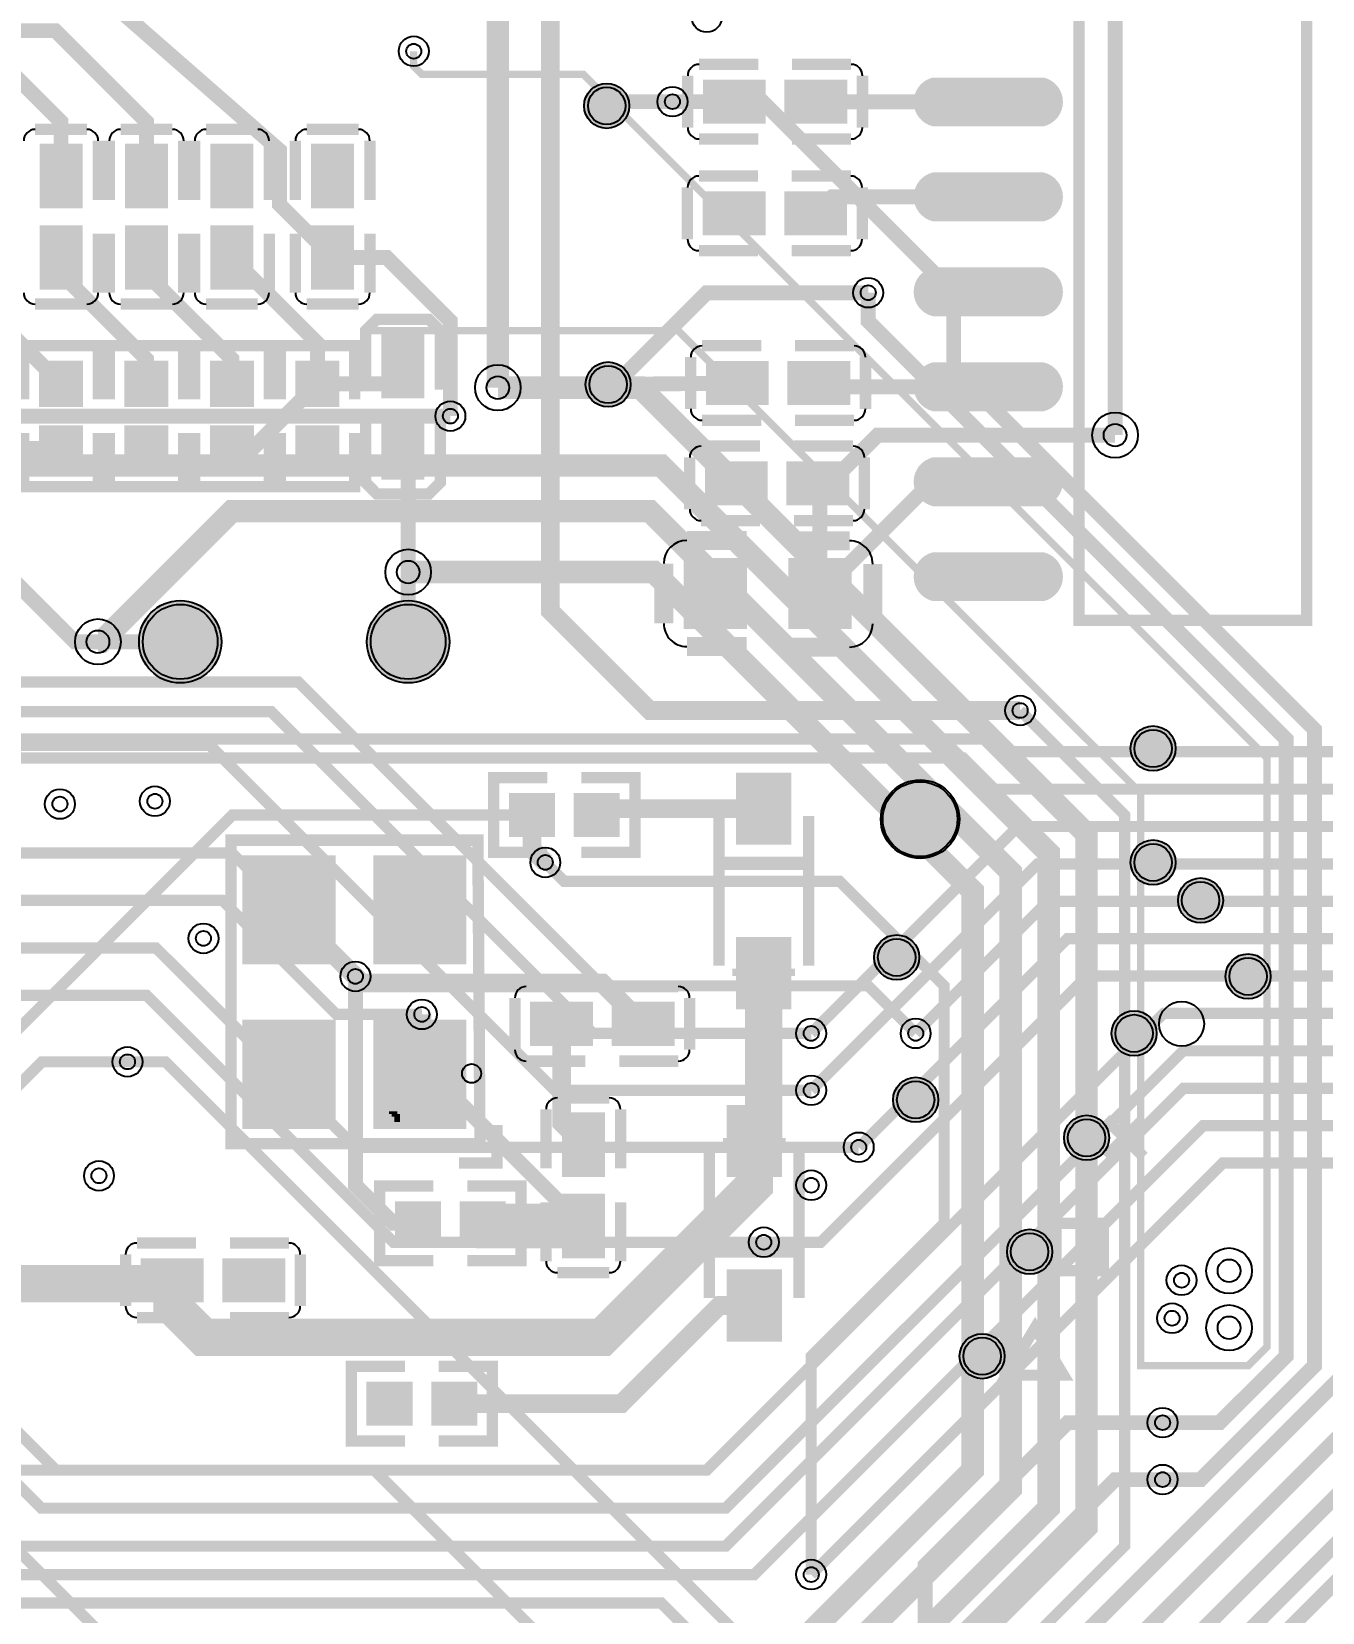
# Model space of a CAD drawing. Header units: millimetres. Extents: x 35 to 109.8, y -21 to 52.
# Drawn here: x 83.68 to 100.94, y -5.71 to 15.43 of the extents above; entities that cross this region are included whole.
import ezdxf

# ---------------------------------------------------------------- set-up
doc = ezdxf.new("R2010")
doc.units = ezdxf.units.MM
for name, color, linetype, true_color in [('BottomLayer', 7, 'Continuous', 0x0000ff), ('Document', 7, 'Continuous', 0xffffff), ('Hole', 7, 'Continuous', 0x222222), ('Multi-Layer', 7, 'Continuous', 0xc0c0c0), ('TopLayer', 7, 'Continuous', 0xff0000), ('TopPasteMaskLayer', 7, 'Continuous', 0x808080), ('TopSilkLayer', 7, 'Continuous', 0xffcc00), ('TopSolderMaskLayer', 7, 'Continuous', 0x800080)]:
    doc.layers.add(name, color=color, linetype=linetype, true_color=true_color)

msp = doc.modelspace()

# ---------------------------------------------------------------- hatches: boundary and pattern name
at = {"layer": 'Document'}
for points in [[(93.532, 5.297), (93.532, 4.617), (93.432, 4.617), (93.432, 5.457), (93.532, 5.457)], [(93.532, 3.097), (93.532, 2.417), (93.432, 2.417), (93.432, 3.257), (93.532, 3.257)], [(93.212, 2.897), (93.892, 2.897), (93.892, 2.797), (93.052, 2.797), (93.052, 2.897)], [(88.426, 1.098), (88.426, 1.134), (89.002, 1.134), (89.002, 1.098)], [(88.426, 1.062), (88.426, 1.098), (89.002, 1.098), (89.002, 1.062)], [(88.426, 1.026), (88.426, 1.062), (89.002, 1.062), (89.002, 1.026)], [(88.462, 0.99), (88.462, 1.026), (89.002, 1.026), (89.002, 0.99)], [(88.462, 0.954), (88.462, 0.99), (88.57, 0.99), (88.57, 0.954)], [(88.498, 0.918), (88.498, 0.954), (88.606, 0.954), (88.606, 0.918)], [(88.534, 0.882), (88.534, 0.918), (88.606, 0.918), (88.606, 0.882)], [(88.534, 0.846), (88.534, 0.882), (88.606, 0.882), (88.606, 0.846)], [(93.285, 0.332), (93.285, 1.012), (93.385, 1.012), (93.385, 0.172), (93.285, 0.172)], [(93.605, 0.532), (92.925, 0.532), (92.925, 0.632), (93.765, 0.632), (93.765, 0.532)], [(93.285, -1.868), (93.285, -1.188), (93.385, -1.188), (93.385, -2.028), (93.285, -2.028)]]:
    msp.add_hatch(color=256, dxfattribs=at).paths.add_polyline_path(points)
at = {"layer": 'TopLayer'}
for points in [[(91.122, 14.437, 1), (91.622, 14.437, 1)], [(93.475, 14.763), (93.475, 14.223), (92.685, 14.223), (92.685, 14.763)], [(93.775, 14.763), (93.775, 14.223), (94.565, 14.223), (94.565, 14.763)], [(97.16, 14.79, -0.785398), (97.16, 14.188), (95.791, 14.188, -0.785398), (95.791, 14.79)], [(84.344, 13.104), (83.804, 13.104), (83.804, 13.894), (84.344, 13.894)], [(85.487, 13.104), (84.947, 13.104), (84.947, 13.894), (85.487, 13.894)], [(86.63, 13.104), (86.09, 13.104), (86.09, 13.894), (86.63, 13.894)], [(87.976, 13.104), (87.436, 13.104), (87.436, 13.894), (87.976, 13.894)], [(97.16, 13.52, -0.785398), (97.16, 12.918), (95.791, 12.918, -0.785398), (95.791, 13.52)], [(93.471, 13.269), (93.471, 12.729), (92.681, 12.729), (92.681, 13.269)], [(93.771, 13.269), (93.771, 12.729), (94.561, 12.729), (94.561, 13.269)], [(84.344, 12.804), (83.804, 12.804), (83.804, 12.014), (84.344, 12.014)], [(85.487, 12.804), (84.947, 12.804), (84.947, 12.014), (85.487, 12.014)], [(86.63, 12.804), (86.09, 12.804), (86.09, 12.014), (86.63, 12.014)], [(87.976, 12.804), (87.436, 12.804), (87.436, 12.014), (87.976, 12.014)], [(97.16, 12.25, -0.785398), (97.16, 11.648), (95.791, 11.648, -0.785398), (95.791, 12.25)], [(88.376, 10.564), (88.916, 10.564), (88.916, 11.354), (88.376, 11.354)], [(84.344, 10.437), (83.804, 10.437), (83.804, 11.003), (84.344, 11.003)], [(85.487, 10.437), (84.947, 10.437), (84.947, 11.003), (85.487, 11.003)], [(86.63, 10.437), (86.09, 10.437), (86.09, 11.003), (86.63, 11.003)], [(87.773, 10.437), (87.233, 10.437), (87.233, 11.003), (87.773, 11.003)], [(93.515, 11), (93.515, 10.46), (92.725, 10.46), (92.725, 11)], [(93.815, 11), (93.815, 10.46), (94.605, 10.46), (94.605, 11)], [(91.141, 10.711, 1), (91.641, 10.711, 1)], [(97.16, 10.98, -0.785398), (97.16, 10.378), (95.791, 10.378, -0.785398), (95.791, 10.98)], [(88.376, 10.264), (88.916, 10.264), (88.916, 9.474), (88.376, 9.474)], [(84.344, 10.137), (83.804, 10.137), (83.804, 9.571), (84.344, 9.571)], [(85.487, 10.137), (84.947, 10.137), (84.947, 9.571), (85.487, 9.571)], [(86.63, 10.137), (86.09, 10.137), (86.09, 9.571), (86.63, 9.571)], [(87.773, 10.137), (87.233, 10.137), (87.233, 9.571), (87.773, 9.571)], [(93.501, 9.658), (93.501, 9.118), (92.711, 9.118), (92.711, 9.658)], [(93.801, 9.658), (93.801, 9.118), (94.591, 9.118), (94.591, 9.658)], [(97.16, 9.71, -0.785398), (97.16, 9.108), (95.791, 9.108, -0.785398), (95.791, 9.71)], [(93.224, 7.465), (92.424, 7.465), (92.424, 8.365), (93.224, 8.365)], [(94.624, 7.465), (93.824, 7.465), (93.824, 8.365), (94.624, 8.365)], [(97.16, 8.44, -0.785398), (97.16, 7.838), (95.791, 7.838, -0.785398), (95.791, 8.44)], [(85.169, 7.269, 1), (86.169, 7.269, 1)], [(88.217, 7.269, 1), (89.217, 7.269, 1)], [(98.429, 5.842, 1), (98.929, 5.842, 1)], [(93.822, 5.487), (93.822, 4.587), (93.122, 4.587), (93.122, 5.487)], [(95.063, 4.897, 1), (96.063, 4.897, 1)], [(90.655, 5.223), (90.655, 4.683), (90.09, 4.683), (90.09, 5.223)], [(90.955, 5.223), (90.955, 4.683), (91.521, 4.683), (91.521, 5.223)], [(98.429, 4.318, 1), (98.929, 4.318, 1)], [(86.523, 2.984), (86.523, 4.384), (87.723, 4.384), (87.723, 2.984)], [(88.273, 2.984), (88.273, 4.384), (89.473, 4.384), (89.473, 2.984)], [(99.064, 3.81, 1), (99.564, 3.81, 1)], [(93.822, 3.287), (93.822, 2.387), (93.122, 2.387), (93.122, 3.287)], [(95, 3.048, 1), (95.5, 3.048, 1)], [(99.699, 2.794, 1), (100.199, 2.794, 1)], [(91.163, 1.889), (91.163, 2.429), (90.373, 2.429), (90.373, 1.889)], [(91.463, 1.889), (91.463, 2.429), (92.253, 2.429), (92.253, 1.889)], [(86.523, 0.784), (86.523, 2.184), (87.723, 2.184), (87.723, 0.784)], [(88.273, 0.784), (88.273, 2.184), (89.473, 2.184), (89.473, 0.784)], [(98.175, 2.032, 1), (98.675, 2.032, 1)], [(95.254, 1.143, 1), (95.754, 1.143, 1)], [(90.789, 0.15), (91.329, 0.15), (91.329, 0.94), (90.789, 0.94)], [(92.995, 0.142), (92.995, 1.042), (93.695, 1.042), (93.695, 0.142)], [(97.54, 0.635, 1), (98.04, 0.635, 1)], [(90.789, -0.15), (91.329, -0.15), (91.329, -0.94), (90.789, -0.94)], [(89.131, -0.238), (89.131, -0.778), (88.566, -0.778), (88.566, -0.238)], [(89.431, -0.238), (89.431, -0.778), (89.997, -0.778), (89.997, -0.238)], [(96.778, -0.889, 1), (97.278, -0.889, 1)], [(85.956, -1), (85.956, -1.54), (85.166, -1.54), (85.166, -1)], [(86.256, -1), (86.256, -1.54), (87.046, -1.54), (87.046, -1)], [(92.995, -2.058), (92.995, -1.158), (93.695, -1.158), (93.695, -2.058)], [(96.143, -2.286, 1), (96.643, -2.286, 1)], [(88.75, -2.651), (88.75, -3.191), (88.185, -3.191), (88.185, -2.651)], [(89.05, -2.651), (89.05, -3.191), (89.616, -3.191), (89.616, -2.651)]]:
    msp.add_hatch(color=256, dxfattribs=at).paths.add_polyline_path(points)
at = {"layer": 'TopPasteMaskLayer'}
for points in [[(91.122, 14.437, 1), (91.622, 14.437, 1)], [(92.845, 14.268), (92.845, 14.718), (92.895, 14.768), (93.375, 14.768), (93.445, 14.718), (93.445, 14.268), (93.375, 14.218), (92.895, 14.218)], [(93.805, 14.268), (93.805, 14.718), (93.875, 14.768), (94.355, 14.768), (94.405, 14.718), (94.405, 14.268), (94.355, 14.218), (93.875, 14.218)], [(97.16, 14.79, -0.785398), (97.16, 14.188), (95.791, 14.188, -0.785398), (95.791, 14.79)], [(83.849, 13.734), (84.299, 13.734), (84.349, 13.684), (84.349, 13.204), (84.299, 13.134), (83.849, 13.134), (83.799, 13.204), (83.799, 13.684)], [(84.992, 13.734), (85.442, 13.734), (85.492, 13.684), (85.492, 13.204), (85.442, 13.134), (84.992, 13.134), (84.942, 13.204), (84.942, 13.684)], [(86.135, 13.734), (86.585, 13.734), (86.635, 13.684), (86.635, 13.204), (86.585, 13.134), (86.135, 13.134), (86.085, 13.204), (86.085, 13.684)], [(87.481, 13.734), (87.931, 13.734), (87.981, 13.684), (87.981, 13.204), (87.931, 13.134), (87.481, 13.134), (87.431, 13.204), (87.431, 13.684)], [(97.16, 13.52, -0.785398), (97.16, 12.918), (95.791, 12.918, -0.785398), (95.791, 13.52)], [(92.841, 12.774), (92.841, 13.224), (92.891, 13.274), (93.371, 13.274), (93.441, 13.224), (93.441, 12.774), (93.371, 12.724), (92.891, 12.724)], [(93.801, 12.774), (93.801, 13.224), (93.871, 13.274), (94.351, 13.274), (94.401, 13.224), (94.401, 12.774), (94.351, 12.724), (93.871, 12.724)], [(83.849, 12.774), (84.299, 12.774), (84.349, 12.704), (84.349, 12.224), (84.299, 12.174), (83.849, 12.174), (83.799, 12.224), (83.799, 12.704)], [(84.992, 12.774), (85.442, 12.774), (85.492, 12.704), (85.492, 12.224), (85.442, 12.174), (84.992, 12.174), (84.942, 12.224), (84.942, 12.704)], [(86.135, 12.774), (86.585, 12.774), (86.635, 12.704), (86.635, 12.224), (86.585, 12.174), (86.135, 12.174), (86.085, 12.224), (86.085, 12.704)], [(87.481, 12.774), (87.931, 12.774), (87.981, 12.704), (87.981, 12.224), (87.931, 12.174), (87.481, 12.174), (87.431, 12.224), (87.431, 12.704)], [(97.16, 12.25, -0.785398), (97.16, 11.648), (95.791, 11.648, -0.785398), (95.791, 12.25)], [(88.56, 10.549), (88.733, 10.549), (88.916, 10.818), (88.916, 11.314), (88.876, 11.354), (88.416, 11.354), (88.376, 11.314), (88.376, 10.818)], [(84.304, 10.422), (83.844, 10.422), (83.804, 10.462), (83.804, 10.963), (83.844, 11.003), (84.304, 11.003), (84.344, 10.963), (84.344, 10.462)], [(85.447, 10.422), (84.987, 10.422), (84.947, 10.462), (84.947, 10.963), (84.987, 11.003), (85.447, 11.003), (85.487, 10.963), (85.487, 10.462)], [(86.59, 10.422), (86.13, 10.422), (86.09, 10.462), (86.09, 10.963), (86.13, 11.003), (86.59, 11.003), (86.63, 10.963), (86.63, 10.462)], [(87.733, 10.422), (87.273, 10.422), (87.233, 10.462), (87.233, 10.963), (87.273, 11.003), (87.733, 11.003), (87.773, 10.963), (87.773, 10.462)], [(92.885, 10.505), (92.885, 10.955), (92.935, 11.005), (93.415, 11.005), (93.485, 10.955), (93.485, 10.505), (93.415, 10.455), (92.935, 10.455)], [(93.845, 10.505), (93.845, 10.955), (93.915, 11.005), (94.395, 11.005), (94.445, 10.955), (94.445, 10.505), (94.395, 10.455), (93.915, 10.455)], [(91.141, 10.711, 1), (91.641, 10.711, 1)], [(97.16, 10.98, -0.785398), (97.16, 10.378), (95.791, 10.378, -0.785398), (95.791, 10.98)], [(84.304, 10.152), (83.844, 10.152), (83.804, 10.112), (83.804, 9.611), (83.844, 9.571), (84.304, 9.571), (84.344, 9.611), (84.344, 10.112)], [(85.447, 10.152), (84.987, 10.152), (84.947, 10.112), (84.947, 9.611), (84.987, 9.571), (85.447, 9.571), (85.487, 9.611), (85.487, 10.112)], [(86.59, 10.152), (86.13, 10.152), (86.09, 10.112), (86.09, 9.611), (86.13, 9.571), (86.59, 9.571), (86.63, 9.611), (86.63, 10.112)], [(87.733, 10.152), (87.273, 10.152), (87.233, 10.112), (87.233, 9.611), (87.273, 9.571), (87.733, 9.571), (87.773, 9.611), (87.773, 10.112)], [(88.56, 10.279), (88.733, 10.279), (88.916, 10.01), (88.916, 9.514), (88.876, 9.474), (88.416, 9.474), (88.376, 9.514), (88.376, 10.01)], [(92.871, 9.163), (92.871, 9.613), (92.921, 9.663), (93.401, 9.663), (93.471, 9.613), (93.471, 9.163), (93.401, 9.113), (92.921, 9.113)], [(93.831, 9.163), (93.831, 9.613), (93.901, 9.663), (94.381, 9.663), (94.431, 9.613), (94.431, 9.163), (94.381, 9.113), (93.901, 9.113)], [(97.16, 9.71, -0.785398), (97.16, 9.108), (95.791, 9.108, -0.785398), (95.791, 9.71)], [(93.224, 7.465), (92.424, 7.465), (92.424, 8.365), (93.224, 8.365)], [(94.624, 7.465), (93.824, 7.465), (93.824, 8.365), (94.624, 8.365)], [(97.16, 8.44, -0.785398), (97.16, 7.838), (95.791, 7.838, -0.785398), (95.791, 8.44)], [(85.169, 7.269, 1), (86.169, 7.269, 1)], [(88.217, 7.269, 1), (89.217, 7.269, 1)], [(98.429, 5.842, 1), (98.929, 5.842, 1)], [(93.822, 5.487), (93.822, 4.587), (93.122, 4.587), (93.122, 5.487)], [(95.063, 4.897, 1), (96.063, 4.897, 1)], [(90.67, 5.183), (90.67, 4.723), (90.63, 4.683), (90.13, 4.683), (90.09, 4.723), (90.09, 5.183), (90.13, 5.223), (90.63, 5.223)], [(90.94, 5.183), (90.94, 4.723), (90.98, 4.683), (91.481, 4.683), (91.521, 4.723), (91.521, 5.183), (91.481, 5.223), (90.98, 5.223)], [(98.429, 4.318, 1), (98.929, 4.318, 1)], [(86.523, 2.984), (86.523, 4.384), (87.723, 4.384), (87.723, 2.984)], [(88.273, 2.984), (88.273, 4.384), (89.473, 4.384), (89.473, 2.984)], [(99.064, 3.81, 1), (99.564, 3.81, 1)], [(93.822, 3.287), (93.822, 2.387), (93.122, 2.387), (93.122, 3.287)], [(95, 3.048, 1), (95.5, 3.048, 1)], [(99.699, 2.794, 1), (100.199, 2.794, 1)], [(91.133, 2.384), (91.133, 1.934), (91.063, 1.884), (90.583, 1.884), (90.533, 1.934), (90.533, 2.384), (90.583, 2.434), (91.063, 2.434)], [(92.093, 2.384), (92.093, 1.934), (92.043, 1.884), (91.563, 1.884), (91.493, 1.934), (91.493, 2.384), (91.563, 2.434), (92.043, 2.434)], [(86.523, 0.784), (86.523, 2.184), (87.723, 2.184), (87.723, 0.784)], [(88.273, 0.784), (88.273, 2.184), (89.473, 2.184), (89.473, 0.784)], [(98.175, 2.032, 1), (98.675, 2.032, 1)], [(95.254, 1.143, 1), (95.754, 1.143, 1)], [(92.995, 0.142), (92.995, 1.042), (93.695, 1.042), (93.695, 0.142)], [(97.54, 0.635, 1), (98.04, 0.635, 1)], [(91.284, 0.18), (90.834, 0.18), (90.784, 0.25), (90.784, 0.73), (90.834, 0.78), (91.284, 0.78), (91.334, 0.73), (91.334, 0.25)], [(91.284, -0.78), (90.834, -0.78), (90.784, -0.73), (90.784, -0.25), (90.834, -0.18), (91.284, -0.18), (91.334, -0.25), (91.334, -0.73)], [(89.146, -0.278), (89.146, -0.738), (89.106, -0.778), (88.606, -0.778), (88.566, -0.738), (88.566, -0.278), (88.606, -0.238), (89.106, -0.238)], [(89.416, -0.278), (89.416, -0.738), (89.456, -0.778), (89.957, -0.778), (89.997, -0.738), (89.997, -0.278), (89.957, -0.238), (89.456, -0.238)], [(96.778, -0.889, 1), (97.278, -0.889, 1)], [(85.326, -1.495), (85.326, -1.045), (85.376, -0.995), (85.856, -0.995), (85.926, -1.045), (85.926, -1.495), (85.856, -1.545), (85.376, -1.545)], [(86.286, -1.495), (86.286, -1.045), (86.356, -0.995), (86.836, -0.995), (86.886, -1.045), (86.886, -1.495), (86.836, -1.545), (86.356, -1.545)], [(92.995, -2.058), (92.995, -1.158), (93.695, -1.158), (93.695, -2.058)], [(96.143, -2.286, 1), (96.643, -2.286, 1)], [(88.765, -2.691), (88.765, -3.151), (88.725, -3.191), (88.225, -3.191), (88.185, -3.151), (88.185, -2.691), (88.225, -2.651), (88.725, -2.651)], [(89.035, -2.691), (89.035, -3.151), (89.075, -3.191), (89.576, -3.191), (89.616, -3.151), (89.616, -2.691), (89.576, -2.651), (89.075, -2.651)]]:
    msp.add_hatch(color=256, dxfattribs=at).paths.add_polyline_path(points)
at = {"layer": 'TopSilkLayer'}
for points in [[(92.872, 4.397), (94.072, 4.397), (94.072, 4.217), (94.072, 4.207), (94.072, 4.217), (92.872, 4.217), (92.872, 4.397)], [(93.945, -0.968), (92.745, -0.968), (92.745, -0.788), (92.745, -0.778), (92.745, -0.788), (93.945, -0.788), (93.945, -0.968)]]:
    msp.add_hatch(color=256, dxfattribs=at).paths.add_polyline_path(points)
at = {"layer": 'TopSolderMaskLayer'}
for points in [[(97.217, 14.816, -0.785398), (97.217, 14.163), (95.733, 14.163, -0.785398), (95.733, 14.816)], [(91.072, 14.437, 1), (91.673, 14.437, 1)], [(93.5, 14.789), (93.5, 14.198), (92.659, 14.198), (92.659, 14.789)], [(93.749, 14.789), (93.749, 14.198), (94.59, 14.198), (94.59, 14.789)], [(84.362, 13.067), (83.787, 13.067), (83.787, 13.931), (84.362, 13.931)], [(85.505, 13.067), (84.93, 13.067), (84.93, 13.931), (85.505, 13.931)], [(86.648, 13.067), (86.073, 13.067), (86.073, 13.931), (86.648, 13.931)], [(87.994, 13.067), (87.419, 13.067), (87.419, 13.931), (87.994, 13.931)], [(97.217, 13.546, -0.785398), (97.217, 12.893), (95.733, 12.893, -0.785398), (95.733, 13.546)], [(93.496, 13.295), (93.496, 12.704), (92.655, 12.704), (92.655, 13.295)], [(93.746, 13.295), (93.746, 12.704), (94.586, 12.704), (94.586, 13.295)], [(84.362, 12.841), (83.787, 12.841), (83.787, 11.977), (84.362, 11.977)], [(85.505, 12.841), (84.93, 12.841), (84.93, 11.977), (85.505, 11.977)], [(86.648, 12.841), (86.073, 12.841), (86.073, 11.977), (86.648, 11.977)], [(87.994, 12.841), (87.419, 12.841), (87.419, 11.977), (87.994, 11.977)], [(97.217, 12.276, -0.785398), (97.217, 11.623), (95.733, 11.623, -0.785398), (95.733, 12.276)], [(88.359, 10.527), (88.934, 10.527), (88.934, 11.391), (88.359, 11.391)], [(84.368, 10.41), (83.78, 10.41), (83.78, 11.029), (84.368, 11.029)], [(85.511, 10.41), (84.923, 10.41), (84.923, 11.029), (85.511, 11.029)], [(86.654, 10.41), (86.066, 10.41), (86.066, 11.029), (86.654, 11.029)], [(87.797, 10.41), (87.209, 10.41), (87.209, 11.029), (87.797, 11.029)], [(91.09, 10.711, 1), (91.692, 10.711, 1)], [(93.54, 11.025), (93.54, 10.434), (92.699, 10.434), (92.699, 11.025)], [(93.789, 11.025), (93.789, 10.434), (94.63, 10.434), (94.63, 11.025)], [(97.217, 11.006, -0.785398), (97.217, 10.353), (95.733, 10.353, -0.785398), (95.733, 11.006)], [(84.368, 10.164), (83.78, 10.164), (83.78, 9.545), (84.368, 9.545)], [(85.511, 10.164), (84.923, 10.164), (84.923, 9.545), (85.511, 9.545)], [(86.654, 10.164), (86.066, 10.164), (86.066, 9.545), (86.654, 9.545)], [(87.797, 10.164), (87.209, 10.164), (87.209, 9.545), (87.797, 9.545)], [(88.359, 10.301), (88.934, 10.301), (88.934, 9.437), (88.359, 9.437)], [(97.217, 9.736, -0.785398), (97.217, 9.083), (95.733, 9.083, -0.785398), (95.733, 9.736)], [(93.526, 9.683), (93.526, 9.093), (92.685, 9.093), (92.685, 9.683)], [(93.775, 9.683), (93.775, 9.093), (94.616, 9.093), (94.616, 9.683)], [(97.217, 8.466, -0.785398), (97.217, 7.813), (95.733, 7.813, -0.785398), (95.733, 8.466)], [(93.25, 7.439), (92.399, 7.439), (92.399, 8.39), (93.25, 8.39)], [(94.65, 7.439), (93.799, 7.439), (93.799, 8.39), (94.65, 8.39)], [(85.118, 7.269, 1), (86.22, 7.269, 1)], [(88.166, 7.269, 1), (89.268, 7.269, 1)], [(98.378, 5.842, 1), (98.98, 5.842, 1)], [(93.842, 5.52), (93.842, 4.554), (93.102, 4.554), (93.102, 5.52)], [(95.038, 4.897, 1), (96.089, 4.897, 1)], [(90.681, 5.248), (90.681, 4.658), (90.064, 4.658), (90.064, 5.248)], [(90.93, 5.248), (90.93, 4.658), (91.546, 4.658), (91.546, 5.248)], [(98.378, 4.318, 1), (98.98, 4.318, 1)], [(86.501, 2.954), (86.501, 4.414), (87.745, 4.414), (87.745, 2.954)], [(88.251, 2.954), (88.251, 4.414), (89.495, 4.414), (89.495, 2.954)], [(99.013, 3.81, 1), (99.615, 3.81, 1)], [(93.842, 3.32), (93.842, 2.354), (93.102, 2.354), (93.102, 3.32)], [(94.949, 3.048, 1), (95.551, 3.048, 1)], [(99.648, 2.794, 1), (100.25, 2.794, 1)], [(91.189, 1.864), (91.189, 2.454), (90.348, 2.454), (90.348, 1.864)], [(91.438, 1.864), (91.438, 2.454), (92.279, 2.454), (92.279, 1.864)], [(98.124, 2.032, 1), (98.726, 2.032, 1)], [(86.501, 0.754), (86.501, 2.214), (87.745, 2.214), (87.745, 0.754)], [(88.251, 0.754), (88.251, 2.214), (89.495, 2.214), (89.495, 0.754)], [(95.203, 1.143, 1), (95.805, 1.143, 1)], [(92.975, 0.109), (92.975, 1.075), (93.715, 1.075), (93.715, 0.109)], [(90.772, 0.113), (91.347, 0.113), (91.347, 0.977), (90.772, 0.977)], [(97.489, 0.635, 1), (98.091, 0.635, 1)], [(90.772, -0.113), (91.347, -0.113), (91.347, -0.977), (90.772, -0.977)], [(89.157, -0.213), (89.157, -0.803), (88.54, -0.803), (88.54, -0.213)], [(89.406, -0.213), (89.406, -0.803), (90.022, -0.803), (90.022, -0.213)], [(96.727, -0.889, 1), (97.329, -0.889, 1)], [(85.982, -0.975), (85.982, -1.565), (85.141, -1.565), (85.141, -0.975)], [(86.231, -0.975), (86.231, -1.565), (87.072, -1.565), (87.072, -0.975)], [(92.975, -2.091), (92.975, -1.125), (93.715, -1.125), (93.715, -2.091)], [(96.092, -2.286, 1), (96.694, -2.286, 1)], [(88.776, -2.626), (88.776, -3.216), (88.159, -3.216), (88.159, -2.626)], [(89.025, -2.626), (89.025, -3.216), (89.641, -3.216), (89.641, -2.626)]]:
    msp.add_hatch(color=256, dxfattribs=at).paths.add_polyline_path(points)

# ---------------------------------------------------------------- linework, layer by layer
at = {"layer": 'BottomLayer'}
for points, const_width in [([(85.674, -11.557), (85.674, -10.211), (86.868, -9.017), (94.742, -9.017), (101.346, -2.413), (101.346, 23.622), (104.267, 26.543), (104.267, 44.704)], 0.2), ([(87.364, -10.226), (95.692, -10.226), (102.507, -3.411), (102.507, 23.259), (105.791, 26.543), (105.791, 43.18)], 0.2), ([(87.757, -10.744), (95.682, -10.744), (102.898, -3.528), (102.898, 23.142), (106.426, 26.67), (106.426, 42.672)], 0.2), ([(97.409, 19.812), (98.171, 19.05), (98.171, 10.033)], 0.2), ([(88.791, 15.166), (88.791, 14.968), (88.9, 14.859), (91.059, 14.859), (100.203, 5.715), (100.203, -2.159), (99.949, -2.413), (98.514, -2.413), (98.514, 5.245), (92.329, 11.43), (88.138, 11.43)], 0.1), ([(92.251, 14.493), (93.457, 14.493), (96.012, 11.938), (96.012, 10.922), (97.79, 9.144), (100.838, 6.096), (100.838, -2.413), (99.949, -3.302), (99.314, -3.937), (98.806, -3.937)], 0.2), ([(94.869, 11.938), (94.869, 11.557), (100.457, 5.969), (100.457, -2.286), (99.568, -3.175), (98.806, -3.175)], 0.2), ([(94.869, 11.938), (94.869, 11.557), (100.457, 5.969), (100.457, -2.286)], 0.2), ([(87.884, -8.509), (93.853, -8.509), (97.79, -4.572), (97.79, 4.699), (91.821, 10.668), (89.916, 10.668)], 0.3), ([(89.281, 10.287), (82.512, 10.287), (81.862, 9.637), (53.071, 9.637), (53.071, 9.573)], 0.2), ([(81.026, 8.001), (81.407, 8.001), (83.04, 9.627), (92.101, 9.627), (97.282, 4.445), (97.282, -4.318), (93.853, -7.747), (86.995, -7.747)], 0.3), ([(84.567, 7.27), (84.613, 7.27), (86.36, 9.017), (91.948, 9.017), (96.774, 4.191), (96.774, -4.064), (93.726, -7.112), (86.741, -7.112), (86.106, -7.747), (86.106, -8.255)], 0.3), ([(88.717, 8.202), (92.002, 8.202), (96.266, 3.937), (96.266, -3.81), (93.472, -6.604), (86.487, -6.604), (85.471, -7.62), (85.471, -8.89)], 0.3), ([(78.258, 3.264), (78.423, 3.429), (79.121, 3.429), (82.423, 6.731), (87.249, 6.731), (91.313, 2.667), (94.869, 2.667), (95.504, 2.032)], 0.15), ([(78.283, 2.565), (79.147, 2.565), (82.916, 6.335), (86.883, 6.335), (91.186, 2.032), (94.107, 2.032)], 0.15), ([(96.901, 6.35), (98.298, 4.953), (98.298, -4.826), (95.123, -8.001)], 0.15), ([(77.47, 1.524), (78.867, 1.524), (83.228, 5.885), (86.063, 5.885), (90.678, 1.27), (94.107, 1.27)], 0.15), ([(88.011, 2.794), (86.36, 4.445), (82.55, 4.445), (82.042, 3.937), (82.042, 3.556)], 0.15), ([(90.551, 4.318), (90.805, 4.064), (94.488, 4.064), (95.885, 2.667), (95.885, -0.508), (94.107, -2.286), (94.107, -5.207)], 0.15), ([(88.9, 2.286), (87.757, 2.286), (86.233, 3.81), (82.804, 3.81)], 0.15), ([(83.185, 3.175), (85.344, 3.175), (88.011, 0.508), (94.742, 0.508)], 0.15), ([(83.185, 2.478), (83.247, 2.54), (85.217, 2.54), (88.519, -0.762), (93.472, -0.762)], 0.15), ([(84.963, 1.651), (85.471, 1.651), (93.066, -5.944)], 0.15), ([(86.353, -11.14), (86.175, -11.14), (86.175, -10.234), (87.059, -9.352), (95.169, -9.352), (101.346, -3.175)], 0.2), ([(82.55, -3.81), (88.265, -3.81), (90.551, -6.096)], 0.15), ([(86.632, -10.701), (86.632, -10.295), (87.196, -9.731), (95.552, -9.731), (101.401, -3.882)], 0.2), ([(83.058, -4.445), (84.709, -6.096), (88.646, -6.096)], 0.15)]:
    msp.add_lwpolyline(points, dxfattribs=dict(at, const_width=const_width))
at = {"layer": 'Document'}
msp.add_circle((89.565, 1.496), 0.127, dxfattribs=at)
at = {"layer": 'Hole'}
for centre, radius in [((88.791, 15.167), 0.1), ((92.251, 14.493), 0.1), ((94.869, 11.938), 0.1), ((89.916, 10.668), 0.152), ((89.281, 10.287), 0.1), ((98.171, 10.033), 0.152), ((88.717, 8.201), 0.152), ((84.568, 7.269), 0.152), ((96.901, 6.35), 0.1), ((84.06, 5.099), 0.1), ((85.33, 5.136), 0.1), ((90.551, 4.318), 0.1), ((85.979, 3.302), 0.1), ((88.011, 2.794), 0.1), ((88.9, 2.286), 0.1), ((94.107, 2.032), 0.1), ((95.504, 2.032), 0.1), ((84.963, 1.651), 0.1), ((94.107, 1.27), 0.1), ((94.742, 0.508), 0.1), ((84.582, 0.127), 0.1), ((94.107, 0), 0.1), ((93.472, -0.762), 0.1), ((99.695, -1.143), 0.152), ((99.06, -1.27), 0.1), ((98.933, -1.778), 0.1), ((99.695, -1.905), 0.152), ((98.806, -3.175), 0.1), ((98.806, -3.937), 0.1), ((94.107, -5.207), 0.1)]:
    msp.add_circle(centre, radius, dxfattribs=at)
at = {"layer": 'Multi-Layer'}
for centre, radius in [((92.71, 15.621), 0.2), ((88.791, 15.167), 0.2), ((92.251, 14.493), 0.2), ((94.869, 11.938), 0.2), ((89.916, 10.668), 0.305), ((89.281, 10.287), 0.2), ((98.171, 10.033), 0.305), ((88.717, 8.201), 0.305), ((84.568, 7.269), 0.305), ((96.901, 6.35), 0.2), ((84.06, 5.099), 0.2), ((85.33, 5.136), 0.2), ((90.551, 4.318), 0.2), ((85.979, 3.302), 0.2), ((88.011, 2.794), 0.2), ((88.9, 2.286), 0.2), ((94.107, 2.032), 0.2), ((95.504, 2.032), 0.2), ((84.963, 1.651), 0.2), ((94.107, 1.27), 0.2), ((94.742, 0.508), 0.2), ((84.582, 0.127), 0.2), ((94.107, 0), 0.2), ((93.472, -0.762), 0.2), ((99.695, -1.143), 0.305), ((99.06, -1.27), 0.2), ((98.933, -1.778), 0.2), ((99.695, -1.905), 0.305), ((98.806, -3.175), 0.2), ((98.806, -3.937), 0.2), ((94.107, -5.207), 0.2)]:
    msp.add_circle(centre, radius, dxfattribs=at)
at = {"layer": 'TopLayer'}
for points, const_width in [([(93.002, 22.352), (93.345, 22.352), (94.234, 21.463), (94.234, 19.177), (92.05, 16.993), (90.729, 16.993), (89.916, 16.18), (89.916, 10.668)], 0.3), ([(79.395, 16.877), (79.395, 15.728), (79.972, 15.151), (83.147, 15.151), (84.074, 14.224), (84.074, 13.499)], 0.2), ([(79.896, 16.877), (79.896, 15.735), (80.188, 15.443), (83.998, 15.443), (85.217, 14.224), (85.217, 13.499)], 0.2), ([(90.62, 16.104), (90.62, 7.678), (91.948, 6.35), (96.901, 6.35)], 0.25), ([(84.963, 15.875), (84.963, 15.621), (86.995, 13.843), (86.995, 13.12), (87.706, 12.409)], 0.2), ([(91.372, 14.437), (91.428, 14.493), (92.251, 14.493)], 0.2), ([(92.251, 14.493), (93.08, 14.493)], 0.2), ([(94.171, 14.493), (96.474, 14.488)], 0.2), ([(94.166, 12.999), (94.386, 13.219), (96.475, 13.219)], 0.2), ([(82.931, 12.408), (82.931, 11.862), (84.074, 10.719)], 0.2), ([(84.074, 12.408), (84.074, 12.192), (85.217, 11.049), (85.217, 10.719)], 0.2), ([(85.217, 12.408), (85.217, 12.192), (86.36, 11.049), (86.36, 10.719)], 0.2), ([(86.36, 12.408), (87.503, 11.265), (87.503, 10.719)], 0.2), ([(89.281, 10.287), (89.281, 11.557), (88.43, 12.408), (87.706, 12.408)], 0.2), ([(91.391, 10.711), (91.483, 10.711), (92.71, 11.938), (94.869, 11.938)], 0.2), ([(88.646, 10.959), (88.407, 10.72), (87.503, 10.72)], 0.2), ([(87.503, 10.72), (86.638, 9.854), (86.36, 9.854)], 0.2), ([(91.392, 10.711), (93.119, 10.729)], 0.2), ([(94.21, 10.73), (94.26, 10.679), (96.475, 10.679)], 0.2), ([(82.931, 9.854), (84.074, 9.854)], 0.2), ([(88.646, 9.869), (88.717, 9.798), (88.717, 8.201)], 0.2), ([(98.171, 10.033), (94.996, 10.033), (94.351, 9.388), (94.196, 9.388)], 0.2), ([(81.788, 9.742), (84.261, 7.269), (84.568, 7.269)], 0.2), ([(94.196, 9.388), (94.224, 9.359), (94.224, 7.915)], 0.2), ([(94.224, 7.915), (95.719, 9.409), (96.475, 9.409)], 0.2), ([(88.717, 8.201), (88.717, 7.269)], 0.2), ([(84.568, 7.269), (85.669, 7.269)], 0.2), ([(76.919, 4.696), (76.96, 4.696), (78.232, 5.969), (96.52, 5.969), (96.69, 5.799), (105.354, 5.799)], 0.15), ([(79.746, 3.989), (81.472, 5.715), (96.139, 5.715), (96.556, 5.298), (105.353, 5.298)], 0.15), ([(90.372, 4.953), (90.372, 4.497), (90.551, 4.318)], 0.25), ([(91.238, 4.953), (91.322, 5.037), (93.472, 5.037)], 0.25), ([(90.372, 4.953), (86.367, 4.953), (82.574, 1.16)], 0.15), ([(94.107, 2.032), (96.873, 4.798), (105.353, 4.798)], 0.15), ([(94.107, 1.27), (97.135, 4.298), (105.353, 4.298)], 0.15), ([(88.011, 2.794), (87.137, 3.668), (87.137, 3.894)], 0.25), ([(95.504, 2.032), (97.27, 3.798), (105.353, 3.798)], 0.15), ([(94.742, 0.508), (97.532, 3.298), (105.353, 3.298)], 0.15), ([(93.345, 0.592), (93.472, 0.719), (93.472, 2.837)], 0.5), ([(90.551, 2.704), (88.101, 2.704), (88.011, 2.794)], 0.25), ([(88.011, 2.794), (88.011, 0), (88.519, -0.508), (88.848, -0.508)], 0.2), ([(90.551, 2.704), (91.313, 2.704), (91.858, 2.159)], 0.25), ([(93.472, -0.762), (94.234, -0.762), (97.795, 2.799), (105.354, 2.799)], 0.15), ([(82.22, -2.022), (84.008, -3.81), (92.71, -3.81), (98.819, 2.299), (105.354, 2.299)], 0.15), ([(88.885, 1.694), (88.9, 1.709), (88.9, 2.286)], 0.25), ([(88.9, 2.286), (88.9, 1.613), (91.059, -0.546)], 0.2), ([(90.768, 2.159), (90.768, 0.836), (91.059, 0.545)], 0.25), ([(81.867, -2.375), (83.81, -4.318), (92.964, -4.318), (99.081, 1.798), (105.354, 1.798)], 0.15), ([(82.928, 0.806), (82.976, 0.806), (83.82, 1.651), (84.963, 1.651)], 0.15), ([(80.452, -3.79), (81.488, -4.826), (92.964, -4.826), (99.088, 1.298), (105.354, 1.298)], 0.15), ([(80.099, -4.143), (81.163, -5.207), (93.345, -5.207), (99.35, 0.798), (105.354, 0.798)], 0.15), ([(85.56, -1.27), (85.56, -1.613), (85.979, -2.032), (91.313, -2.032), (93.345, 0), (93.345, 0.592)], 0.5), ([(105.353, 0.298), (99.612, 0.298), (94.107, -5.207)], 0.15), ([(89.714, -0.508), (89.751, -0.545), (91.059, -0.545)], 0.6), ([(82.928, -1.315), (85.426, -1.315), (85.471, -1.27), (85.561, -1.27)], 0.5), ([(93.345, -1.608), (92.88, -1.608), (91.567, -2.921), (89.333, -2.921)], 0.25), ([(98.806, -3.175), (97.536, -3.175), (95.631, -5.08), (95.631, -9.652), (96.52, -10.541), (100.457, -10.541), (100.711, -10.287)], 0.2), ([(98.806, -3.937), (98.171, -3.937), (96.012, -6.096), (96.012, -9.144), (96.52, -9.652), (101.346, -9.652), (101.727, -10.033)], 0.2), ([(79.746, -4.496), (80.838, -5.588), (92.101, -5.588), (94.514, -8.001), (95.123, -8.001)], 0.15)]:
    msp.add_lwpolyline(points, dxfattribs=dict(at, const_width=const_width))
for centre, radius in [((91.372, 14.437), 0.25), ((91.391, 10.711), 0.25), ((85.669, 7.269), 0.5), ((88.717, 7.269), 0.5), ((98.679, 5.842), 0.25), ((95.563, 4.897), 0.5), ((98.679, 4.318), 0.25), ((99.314, 3.81), 0.25), ((95.25, 3.048), 0.25), ((99.949, 2.794), 0.25), ((98.425, 2.032), 0.25), ((95.504, 1.143), 0.25), ((97.79, 0.635), 0.25), ((97.028, -0.889), 0.25), ((96.393, -2.286), 0.25)]:
    msp.add_circle(centre, radius, dxfattribs=at)
at = {"layer": 'TopPasteMaskLayer'}
for centre, radius in [((91.372, 14.437), 0.25), ((91.391, 10.711), 0.25), ((85.669, 7.269), 0.5), ((88.717, 7.269), 0.5), ((98.679, 5.842), 0.25), ((95.563, 4.897), 0.5), ((98.679, 4.318), 0.25), ((99.314, 3.81), 0.25), ((95.25, 3.048), 0.25), ((99.949, 2.794), 0.25), ((98.425, 2.032), 0.25), ((95.504, 1.143), 0.25), ((97.79, 0.635), 0.25), ((97.028, -0.889), 0.25), ((96.393, -2.286), 0.25)]:
    msp.add_circle(centre, radius, dxfattribs=at)
at = {"layer": 'TopSilkLayer'}
for points, const_width in [([(97.689, 17.611), (100.732, 17.611), (100.732, 7.558), (97.689, 7.558), (97.689, 17.611)], 0.152), ([(89.677, 0.555), (86.347, 0.555), (86.347, 4.616), (87.998, 4.616), (89.649, 4.616), (89.649, 4.616), (89.677, 0.555)], 0.152), ([(97.38, -0.508), (97.38, -1.143), (98.015, -1.143), (98.015, -0.508), (97.38, -0.508)], 0.15), ([(96.72, -2.54), (97.101, -1.905), (97.482, -2.54), (96.72, -2.54)], 0.15)]:
    msp.add_lwpolyline(points, close=True, dxfattribs=dict(at, const_width=const_width))
for points, const_width in [([(93.399, 14.992), (92.608, 14.992)], 0.152), ([(93.851, 14.992), (94.641, 14.992)], 0.152), ([(92.456, 14.84), (92.456, 14.147)], 0.152), ([(94.793, 14.84), (94.793, 14.147)], 0.152), ([(84.42, 14.123), (83.728, 14.123)], 0.152), ([(85.563, 14.123), (84.871, 14.123)], 0.152), ([(86.706, 14.123), (86.014, 14.123)], 0.152), ([(88.053, 14.123), (87.36, 14.123)], 0.152), ([(84.573, 13.18), (84.573, 13.97)], 0.152), ([(84.719, 13.97), (84.719, 13.18)], 0.152), ([(85.716, 13.18), (85.716, 13.97)], 0.152), ([(85.862, 13.97), (85.862, 13.18)], 0.152), ([(86.859, 13.18), (86.859, 13.97)], 0.152), ([(87.208, 13.97), (87.208, 13.18)], 0.152), ([(88.205, 13.18), (88.205, 13.97)], 0.152), ([(92.608, 13.995), (93.399, 13.995)], 0.152), ([(94.641, 13.995), (93.851, 13.995)], 0.152), ([(93.395, 13.498), (92.605, 13.498)], 0.152), ([(93.847, 13.498), (94.637, 13.498)], 0.152), ([(92.452, 13.346), (92.452, 12.653)], 0.152), ([(94.79, 13.346), (94.79, 12.653)], 0.152), ([(84.573, 12.728), (84.573, 11.938)], 0.152), ([(84.719, 11.938), (84.719, 12.728)], 0.152), ([(85.716, 12.728), (85.716, 11.938)], 0.152), ([(85.862, 11.938), (85.862, 12.728)], 0.152), ([(86.859, 12.728), (86.859, 11.938)], 0.152), ([(87.208, 11.938), (87.208, 12.728)], 0.152), ([(88.205, 12.728), (88.205, 11.938)], 0.152), ([(92.605, 12.501), (93.395, 12.501)], 0.152), ([(94.637, 12.501), (93.847, 12.501)], 0.152), ([(84.42, 11.785), (83.728, 11.785)], 0.152), ([(85.563, 11.785), (84.871, 11.785)], 0.152), ([(86.706, 11.785), (86.014, 11.785)], 0.152), ([(88.053, 11.785), (87.36, 11.785)], 0.152), ([(88.148, 10.64), (88.148, 11.43), (88.3, 11.583), (88.992, 11.583), (89.145, 11.43), (89.145, 10.64)], 0.152), ([(84.573, 10.513), (84.573, 11.231), (83.576, 11.231), (83.576, 10.513)], 0.152), ([(85.716, 10.513), (85.716, 11.231), (84.719, 11.231), (84.719, 10.513)], 0.152), ([(86.859, 10.513), (86.859, 11.231), (85.862, 11.231), (85.862, 10.513)], 0.152), ([(88.002, 10.513), (88.002, 11.231), (87.005, 11.231), (87.005, 10.513)], 0.152), ([(93.438, 11.228), (92.648, 11.228)], 0.152), ([(93.891, 11.228), (94.681, 11.228)], 0.152), ([(92.496, 11.076), (92.496, 10.384)], 0.152), ([(94.833, 11.076), (94.833, 10.384)], 0.152), ([(88.148, 10.188), (88.148, 9.398), (88.3, 9.245), (88.992, 9.245), (89.145, 9.398), (89.145, 10.188)], 0.152), ([(92.648, 10.231), (93.438, 10.231)], 0.152), ([(94.681, 10.231), (93.891, 10.231)], 0.152), ([(84.573, 10.061), (84.573, 9.343), (83.576, 9.343), (83.576, 10.061)], 0.152), ([(85.716, 10.061), (85.716, 9.343), (84.719, 9.343), (84.719, 10.061)], 0.152), ([(86.859, 10.061), (86.859, 9.343), (85.862, 9.343), (85.862, 10.061)], 0.152), ([(88.002, 10.061), (88.002, 9.343), (87.005, 9.343), (87.005, 10.061)], 0.152), ([(93.424, 9.887), (92.634, 9.887)], 0.152), ([(93.877, 9.887), (94.667, 9.887)], 0.152), ([(92.482, 9.734), (92.482, 9.042)], 0.152), ([(94.819, 9.734), (94.819, 9.042)], 0.152), ([(92.634, 8.889), (93.424, 8.889)], 0.152), ([(94.667, 8.889), (93.877, 8.889)], 0.152), ([(93.244, 8.625), (92.444, 8.625)], 0.254), ([(93.82, 8.619), (94.62, 8.619)], 0.254), ([(92.134, 7.515), (92.134, 8.315)], 0.254), ([(94.93, 7.509), (94.93, 8.309)], 0.254), ([(93.244, 7.205), (92.444, 7.205)], 0.254), ([(93.82, 7.199), (94.62, 7.199)], 0.254), ([(90.579, 5.452), (89.861, 5.452), (89.861, 4.454), (90.579, 4.454)], 0.152), ([(91.031, 5.452), (91.749, 5.452), (91.749, 4.454), (91.031, 4.454)], 0.152), ([(92.872, 4.937), (92.872, 2.937)], 0.152), ([(94.072, 4.937), (94.072, 2.937)], 0.152), ([(90.144, 1.813), (90.144, 2.505)], 0.152), ([(90.297, 2.658), (91.087, 2.658)], 0.152), ([(92.329, 2.658), (91.539, 2.658)], 0.152), ([(92.482, 1.813), (92.482, 2.505)], 0.152), ([(91.087, 1.66), (90.297, 1.66)], 0.152), ([(91.539, 1.66), (92.329, 1.66)], 0.152), ([(90.561, 0.226), (90.561, 1.016)], 0.152), ([(90.713, 1.169), (91.405, 1.169)], 0.152), ([(91.558, 1.016), (91.558, 0.226)], 0.152), ([(89.395, 0.298), (89.903, 0.298), (89.903, 0.806)], 0.152), ([(98.044, 0.889), (98.552, 0.381)], 0.15), ([(98.044, 0.381), (98.552, 0.889)], 0.15), ([(92.745, -1.508), (92.745, 0.492)], 0.152), ([(93.945, -1.508), (93.945, 0.492)], 0.152), ([(89.055, -0.009), (88.337, -0.009), (88.337, -1.007), (89.055, -1.007)], 0.152), ([(89.507, -0.009), (90.225, -0.009), (90.225, -1.007), (89.507, -1.007)], 0.152), ([(90.561, -0.226), (90.561, -1.016)], 0.152), ([(91.558, -1.016), (91.558, -0.226)], 0.152), ([(85.88, -0.771), (85.09, -0.771)], 0.152), ([(86.332, -0.771), (87.122, -0.771)], 0.152), ([(84.937, -0.924), (84.937, -1.616)], 0.152), ([(87.275, -0.924), (87.275, -1.616)], 0.152), ([(90.713, -1.169), (91.405, -1.169)], 0.152), ([(85.09, -1.769), (85.88, -1.769)], 0.152), ([(87.122, -1.769), (86.332, -1.769)], 0.152), ([(88.674, -2.422), (87.956, -2.422), (87.956, -3.42), (88.674, -3.42)], 0.152), ([(89.126, -2.422), (89.844, -2.422), (89.844, -3.42), (89.126, -3.42)], 0.152)]:
    msp.add_lwpolyline(points, dxfattribs=dict(at, const_width=const_width))
msp.add_circle((99.06, 2.159), 0.3, dxfattribs=at)
for centre, radius, start, end in [((92.608, 14.84), 0.152, 90, 180), ((94.641, 14.84), 0.152, 0, 90), ((83.728, 13.97), 0.152, 90, 180), ((84.42, 13.97), 0.152, 0, 90), ((84.871, 13.97), 0.152, 90, 180), ((85.563, 13.97), 0.152, 0, 90), ((86.014, 13.97), 0.152, 90, 180), ((86.706, 13.97), 0.152, 0, 90), ((87.36, 13.97), 0.152, 90, 180), ((88.053, 13.97), 0.152, 0, 90), ((92.608, 14.147), 0.152, 180, 270), ((94.641, 14.147), 0.152, 270, 0), ((92.605, 13.346), 0.152, 90, 180), ((94.637, 13.346), 0.152, 0, 90), ((92.605, 12.653), 0.152, 180, 270), ((94.637, 12.653), 0.152, 270, 0), ((83.728, 11.938), 0.152, 180, 270), ((84.42, 11.938), 0.152, 270, 0), ((84.871, 11.938), 0.152, 180, 270), ((85.563, 11.938), 0.152, 270, 0), ((86.014, 11.938), 0.152, 180, 270), ((86.706, 11.938), 0.152, 270, 0), ((87.36, 11.938), 0.152, 180, 270), ((88.053, 11.938), 0.152, 270, 0), ((92.648, 11.076), 0.152, 90, 180), ((94.681, 11.076), 0.152, 0, 90), ((92.648, 10.384), 0.152, 180, 270), ((94.681, 10.384), 0.152, 270, 0), ((92.634, 9.734), 0.152, 90, 180), ((94.667, 9.734), 0.152, 0, 90), ((92.634, 9.042), 0.152, 180, 270), ((94.667, 9.042), 0.152, 270, 0), ((92.444, 8.315), 0.31, 90, 180), ((94.62, 8.309), 0.31, 359.9953, 90), ((92.444, 7.515), 0.31, 179.9953, 270), ((94.62, 7.509), 0.31, 270, 0), ((90.297, 2.505), 0.152, 90, 180), ((92.329, 2.505), 0.152, 0, 90), ((90.297, 1.813), 0.152, 180, 270), ((92.329, 1.813), 0.152, 270, 0), ((90.713, 1.016), 0.152, 90, 180), ((91.405, 1.016), 0.152, 0, 90), ((85.09, -0.924), 0.152, 90, 180), ((87.122, -0.924), 0.152, 360, 90), ((90.713, -1.016), 0.152, 180, 270), ((91.405, -1.016), 0.152, 270, 360), ((85.09, -1.616), 0.152, 180, 270), ((87.122, -1.616), 0.152, 270, 0)]:
    msp.add_arc(centre, radius, start, end, dxfattribs=at)
at = {"layer": 'TopSolderMaskLayer'}
for centre, radius in [((91.372, 14.437), 0.301), ((91.391, 10.711), 0.301), ((85.669, 7.269), 0.551), ((88.717, 7.269), 0.551), ((98.679, 5.842), 0.301), ((95.563, 4.897), 0.525), ((98.679, 4.318), 0.301), ((99.314, 3.81), 0.301), ((95.25, 3.048), 0.301), ((99.949, 2.794), 0.301), ((98.425, 2.032), 0.301), ((95.504, 1.143), 0.301), ((97.79, 0.635), 0.301), ((97.028, -0.889), 0.301), ((96.393, -2.286), 0.301)]:
    msp.add_circle(centre, radius, dxfattribs=at)

doc.saveas('drawing.dxf')
